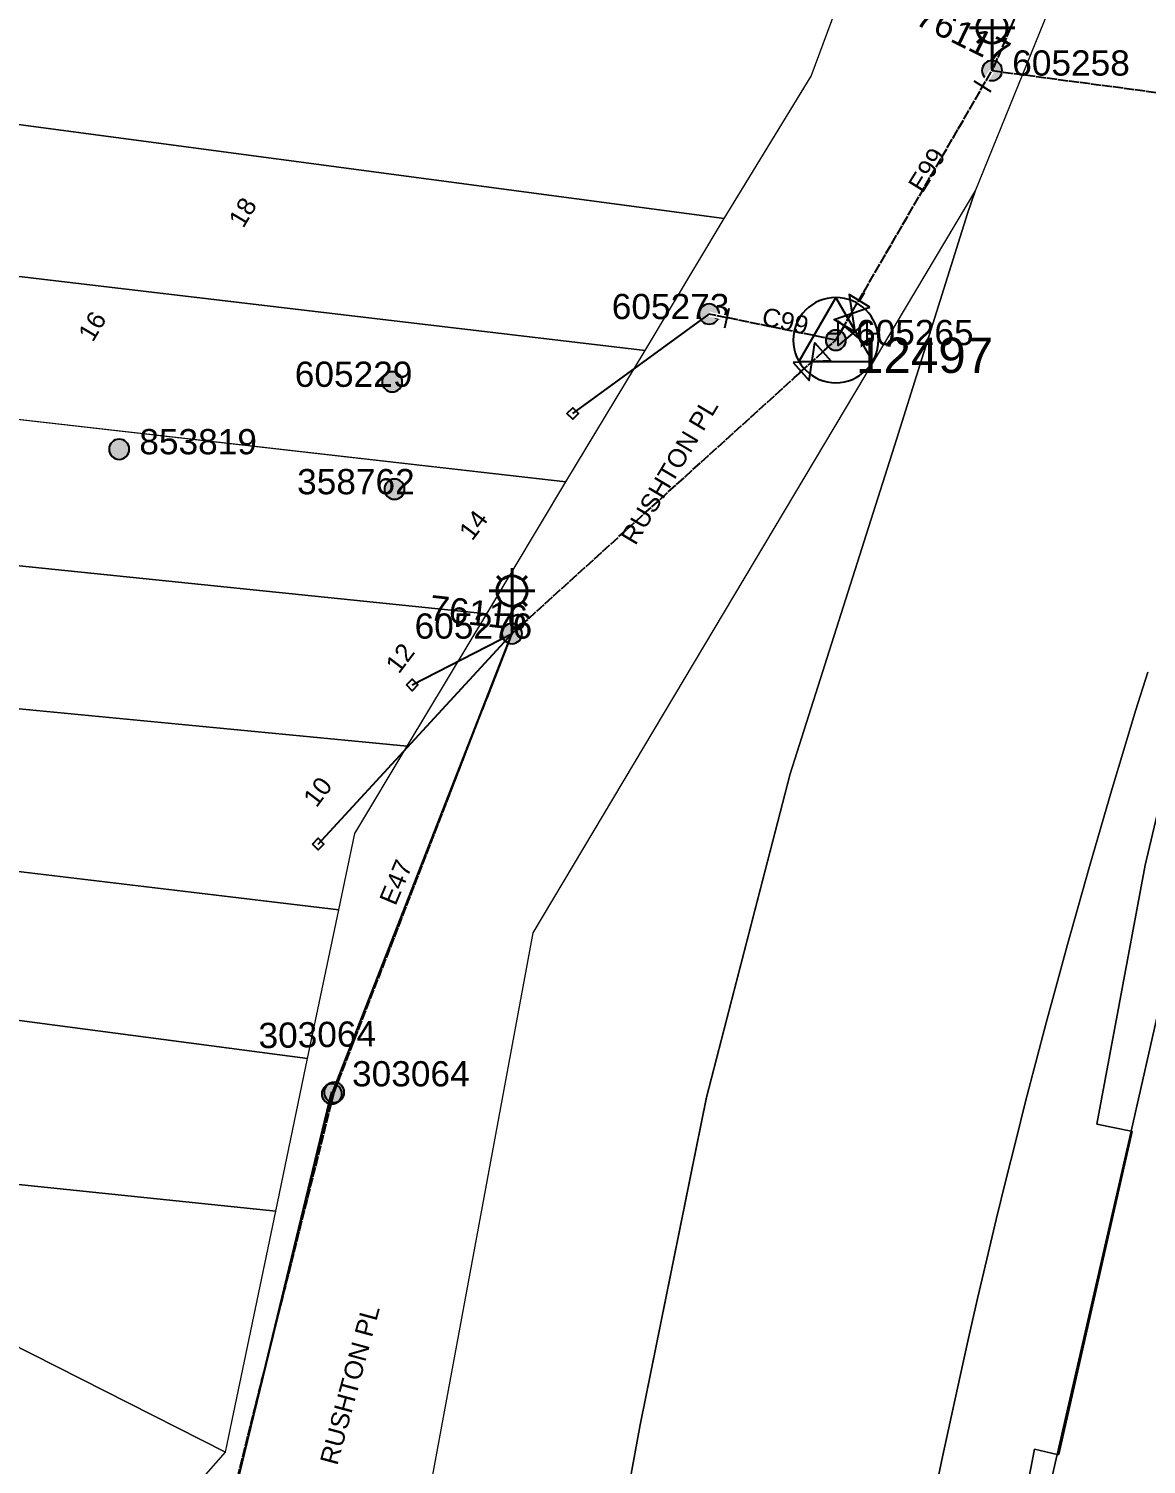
# Model space of a CAD drawing. Header units: metres. Extents: x 305150 to 308746, y 6239745 to 6243198.
# Drawn here: x 306956.8 to 307067.5, y 6241386.3 to 6241528.5 of the extents above; entities that cross this region are included whole.
import ezdxf
from ezdxf.enums import TextEntityAlignment as Align

# ---------------------------------------------------------------- set-up
doc = ezdxf.new("R2010")
doc.units = ezdxf.units.M
doc.linetypes.add('Cable Exist OH', pattern=[1, 1, 0])
doc.layers.get('0').update_dxf_attribs({"color": 6})
doc.layers.add('Cadastre Land Parcels_SP_EXT', color=9, linetype='Continuous', lineweight=5)
doc.layers.add('Cadastre Roads_SP_EXT', color=9, linetype='Continuous', lineweight=5)
for name, color, linetype in [('Equip_LV_EXT', 7, 'Continuous'), ('Equip_SP_SL_EXT', 7, 'Continuous'), ('Mains_HV_EXT', 7, 'Continuous'), ('Mains_LV_EXT', 7, 'Continuous'), ('Mains_LV_SL_EXT', 7, 'Continuous'), ('OH_Details_SP_MISC', 7, 'Continuous'), ('Services_SP_EXT', 7, 'Continuous'), ('Sub_SP_TR_HV_LV_EXT', 7, 'Continuous'), ('SupportsOH_SP_TR_HV_LV_SL_EXT', 7, 'Continuous')]:
    doc.layers.add(name, color=color, linetype=linetype)
doc.layers.get('0').freeze()
doc.styles.add('iecARIAL', font='arial.ttf', dxfattribs={"height": 2})
doc.styles.add('POLE_LABEL', font='arial.ttf')
doc.styles.get("Standard").update_dxf_attribs({"font": 'arial.ttf'})

# ---------------------------------------------------------------- blocks, each defined once
blk = doc.blocks.new('SUB_POLE_EXT')
blk.add_wipeout([(0, 4.22), (0.42, 4.2), (0.83, 4.14), (1.21, 4.05), (1.62, 3.9), (1.99, 3.72), (2.35, 3.51), (2.68, 3.26), (2.99, 2.99), (3.28, 2.66), (3.52, 2.34), (3.76, 1.92), (3.9, 1.62), (4.04, 1.23), (4.18, 0.63), (4.22, 0), (4.18, -0.61), (4.06, -1.15), (3.9, -1.62), (3.58, -2.24), (3.22, -2.73), (2.97, -3.01), (2.68, -3.26), (2.36, -3.5), (2, -3.72), (1.64, -3.89), (1.25, -4.03), (0.82, -4.14), (0.42, -4.2), (0, -4.22), (-0.41, -4.2), (-0.8, -4.15), (-1.21, -4.05), (-1.62, -3.9), (-1.99, -3.73), (-2.35, -3.51), (-2.68, -3.26), (-2.96, -3.02), (-3.23, -2.72), (-3.51, -2.35), (-3.71, -2.01), (-3.91, -1.6), (-4.05, -1.21), (-4.16, -0.76), (-4.22, -0.14), (-4.21, 0.39), (-4.14, 0.83), (-4.03, 1.27), (-3.9, 1.63), (-3.71, 2.02), (-3.5, 2.37), (-3.28, 2.67), (-2.99, 2.99), (-2.68, 3.27), (-2.33, 3.52), (-1.98, 3.73), (-1.63, 3.9), (-1.2, 4.05), (-0.78, 4.15), (-0.4, 4.21)])
blk.add_line((2.16, 0.48), (2.16, 0.48, 0))
blk.add_lwpolyline([(-4.22, 0, 1), (4.22, 0, 1)], format="xyb", close=True)
blk.add_lwpolyline([(2.14, 0.52), (0, 4.22), (-3.66, -2.11), (3.66, -2.11)], close=True)
for tag, height, flags, p in [('ASSET_NUM', 3.5, 8, (2, 2)), ('STREET_CODE', 0.2, 9, (1.5, 0)), ('CONSTRUCTED_VOLTAGE', 0.2, 9, (1.5, -0.2)), ('OPERATING_VOLTAGE', 0.2, 9, (1.5, -0.6)), ('OPERATED_BY', 0.2, 9, (1.5, -0.8)), ('ORIENTATION', 0.2, 9, (1.5, -1.2)), ('OWNED_BY', 0.2, 9, (1.5, -1.4)), ('NO_PHASES', 0.2, 9, (1.5, -0.4)), ('MAINTAINED_BY', 0.2, 9, (1.5, -1)), ('SECONDARY_VOLTAGE', 0.2, 9, (1.5, -1.6)), ('STATE', 0.2, 9, (1.5, -1.8)), ('SUBSTATION_TYPE', 0.2, 9, (1.5, -2)), ('STREETNAME', 0.2, 9, (1.5, -2.8)), ('USAGE', 0.2, 9, (1.5, -2.2)), ('LEGEND', 0.2, 9, (1.5, -2.4)), ('LOCATION', 0.2, 9, (1.5, -2.6)), ('SUBURB', 0.2, 9, (1.5, -3)), ('Z', 0.2, 1, (1.5, -3.4)), ('NOTES', 0.2, 9, (1.5, -3.2))]:
    blk.add_attdef(tag, text='', height=height, dxfattribs=dict(flags=flags)).set_placement(p, align=Align.MIDDLE_LEFT)
blk = doc.blocks.new('LV_OH_LINKS_DISTFUSE_EXT')
for p, q in [((0, 0), (0.96, 0)), ((3.84, 0), (4.8, 0))]:
    blk.add_line(p, q)
blk.add_lwpolyline([(3.84, -1.2), (3.84, 1.2), (0.96, -1.2), (0.96, 1.2)], close=True)
at = {"flags": 9}
for tag, p in [('ACTUAL_STATUS', (0, 0)), ('CONSTRUCTED_VOLTAGE', (0, -0.2)), ('OPERATING_VOLTAGE', (0, -0.6)), ('ORIENTATION', (0, -0.8)), ('OWNED_BY', (0, -1)), ('STATE', (0, -1.2)), ('SWITCH_TYPE', (0, -1.4)), ('NO_PHASES', (0, -0.4)), ('USAGE', (0, -1.6)), ('NOTES', (0, -1.8))]:
    blk.add_attdef(tag, text='', height=0.2, dxfattribs=at).set_placement(p, align=Align.MIDDLE_LEFT)
at = {"flags": 1}
blk.add_attdef('Z', (0, 0), '', height=0.2, dxfattribs=at)
blk = doc.blocks.new('SL_LANTERN_EXT')
at = {"lineweight": 40}
for p, q in [((0, 1.97), (0, 6.47)), ((-1.46, 5.68), (-1.06, 5.28)), ((1.46, 5.68), (1.06, 5.28)), ((-2.25, 4.22), (2.25, 4.22)), ((-1.46, 2.76), (-1.06, 3.16)), ((1.46, 2.76), (1.06, 3.16)), ((0, 0), (0, 2.72))]:
    blk.add_line(p, q, dxfattribs=at)
blk.add_circle((0, 4.22), 1.5, dxfattribs=at)
at = {"style": 'iecARIAL', "flags": 8}
blk.add_attdef('ASSET_NUM', (1.5, 1.5), '', height=2.5, dxfattribs=at)
for tag, p, height, flags in [('CONSTRUCTED_VOLTAGE', (0.98, -0.65), 0.2, 9), ('CONTROL_TYPE', (0.98, -0.85), 0.2, 9), ('LANTERN_PURPOSE', (0.98, -1.05), 0.2, 9), ('LANTERN_TYPE', (0.98, -1.25), 0.2, 9), ('NO_PHASES', (0.98, -1.45), 0.2, 9), ('LNUMBER', (2.18, -3.25), 2.5, 8), ('OPERATING_VOLTAGE', (0.98, -1.65), 0.2, 9), ('ORIENTATION', (0.98, -1.85), 0.2, 9), ('OWNED_BY', (0.98, -2.05), 0.2, 9), ('STATE', (0.98, -2.25), 0.2, 9), ('USAGE', (0.98, -2.45), 0.2, 9), ('CEXIST', (0.98, -2.65), 0.2, 9), ('CNEW', (0.98, -2.85), 0.2, 9), ('CNUMBER', (0.98, -3.05), 0.2, 9), ('CREMOVE', (0.98, -3.25), 0.2, 9), ('CREPLACE', (0.98, -3.45), 0.2, 9), ('LKINGHEIGHT', (0.98, -3.65), 0.2, 9), ('LBRACKET', (0.98, -3.85), 0.2, 9), ('LBRACKETVOCAB', (0.98, -4.05), 0.2, 9), ('LCATEGORY', (0.98, -4.25), 0.2, 9), ('LCHARGE1', (0.98, -4.45), 0.2, 9), ('LCHARGE1PERCENT', (0.98, -4.65), 0.2, 9), ('LCHARGE2', (0.98, -4.85), 0.2, 9), ('LCHARGE2PERCENT', (0.98, -5.05), 0.2, 9), ('LCHARGE3', (0.98, -5.25), 0.2, 9), ('LCHARGE3PERCENT', (0.98, -5.45), 0.2, 9), ('LEXIST', (0.98, -5.65), 0.2, 9), ('LLAMP', (0.98, -5.85), 0.2, 9), ('LLAMPVOCAB', (0.98, -6.05), 0.2, 9), ('LMAST', (0.98, -6.25), 0.2, 9), ('LMASTVOCAB', (0.98, -6.45), 0.2, 9), ('LNEW', (0.98, -6.65), 0.2, 9), ('LANTNUMBER', (0.98, -6.85), 0.2, 9), ('LOUTREACH', (0.98, -7.25), 0.2, 9), ('LOUTREACHVOCAB', (0.98, -7.45), 0.2, 9), ('LRATECODE', (0.98, -7.65), 0.2, 9), ('LREMOVE', (0.98, -7.85), 0.2, 9), ('LREPLACE', (0.98, -8.05), 0.2, 9), ('LTYPE', (0.98, -8.25), 0.2, 9), ('LTYPEVOCAB', (0.98, -8.45), 0.2, 9), ('LEGEND', (0.98, -8.65), 0.2, 9), ('STREETNAME', (0.98, -9.25), 0.2, 9), ('SUBURB', (0.98, -9.45), 0.2, 1), ('LOCATION', (0.98, -8.85), 0.2, 9), ('NOTES', (0.98, -9.05), 0.2, 9)]:
    blk.add_attdef(tag, p, '', height=height, dxfattribs=dict(flags=flags))
blk = doc.blocks.new('CCP_EXT')
at = {"flags": 9}
for tag, p in [('LEGEND', (0, -1.4)), ('STATE', (0, -1.8)), ('LIFE_SUPPORT', (0, -1.6)), ('NOTES', (0, -2))]:
    blk.add_attdef(tag, text='', height=0.2, dxfattribs=at).set_placement(p, align=Align.MIDDLE_LEFT)
blk.add_wipeout([(0, 0.57), (0.57, 0), (0, -0.57), (-0.57, 0)])
blk.add_lwpolyline([(-0.57, 0), (0, 0.57), (0.57, 0), (0, -0.57), (-0.57, 0)])
at = {"flags": 1}
blk.add_attdef('Z', (0, 0), '', height=0.2, dxfattribs=at)
at = {"flags": 9}
for tag, p in [('CCP_TYPE', (0, 0)), ('CONSTRUCTED_VOLTAGE', (0, -0.2)), ('OPERATING_VOLTAGE', (0, -0.6)), ('ORIENTATION', (0, -0.8)), ('OWNED_BY', (0, -1)), ('NO_PHASES', (0, -0.4)), ('USAGE', (0, -1.2))]:
    blk.add_attdef(tag, text='', height=0.2, dxfattribs=at).set_placement(p, align=Align.MIDDLE_LEFT)
blk = doc.blocks.new('POLE_EXT')
blk.add_hatch(color=256).paths.add_polyline_path([(-1, 0, 1), (1, 0, 1)])
blk.add_lwpolyline([(-1, 0, 1), (1, 0, 1)], format="xyb", close=True)
for tag, height, flags, p in [('pNumber', 2.5, 8, (-17.84, 2.07)), ('OWNED_BY', 0.2, 9, (1.35, -0.4)), ('SPECIAL_USE', 0.2, 9, (1.35, -0.8)), ('STATE', 0.2, 9, (1.35, -1)), ('cLV', 0.2, 9, (1.35, -1.4)), ('PARENT', 0.2, 9, (1.35, -0.6)), ('USAGE', 0.2, 9, (1.35, -1.2)), ('hDepth', 0.2, 9, (1.35, -1.6)), ('hDia', 0.2, 9, (1.35, -1.8)), ('cHV', 0.2, 9, (1.35, -2)), ('LBRACKET', 0.2, 9, (1.35, -2.2)), ('LExisting', 0.2, 9, (1.35, -2.4)), ('LANTNUMBER', 0.2, 9, (1.35, -2.6)), ('LOther', 0.2, 9, (1.35, -2.8)), ('cLinedev', 0.2, 9, (1.35, -3.4)), ('pExisting', 0.2, 9, (1.35, -3.8)), ('LRemove', 0.2, 9, (1.35, -3)), ('LEGEND', 0.2, 9, (1.35, -3.2)), ('LOCATION', 0.2, 9, (1.35, -3.6)), ('PFNUMBER', 0.2, 9, (1.35, -4)), ('NEWPFNUMBER', 0.2, 9, (1.35, -4.2)), ('pFooting', 0.2, 9, (1.35, -4.4)), ('pNew', 0.2, 9, (1.35, -4.6)), ('pRelocate', 0.2, 9, (1.35, -5)), ('pRemove', 0.2, 9, (1.35, -5.2)), ('pReplace', 0.2, 9, (1.35, -5.4)), ('pStay', 0.2, 9, (1.35, -5.6)), ('pType', 0.2, 9, (1.35, -5.8)), ('cspan', 0.2, 9, (1.35, -6)), ('STREETNAME', 0.2, 9, (1.35, -6.2)), ('SUBURB', 0.2, 9, (1.35, -6.4)), ('OPERATED_BY', 0.2, 9, (1.36, -7.01)), ('NOTES', 0.2, 9, (1.35, -6.6)), ('MAINTAINED_BY', 0.2, 9, (1.36, -6.81))]:
    blk.add_attdef(tag, text='', height=height, dxfattribs=dict(flags=flags)).set_placement(p, align=Align.MIDDLE_LEFT)
at = {"style": 'POLE_LABEL'}
for tag, height, flags, p in [('ASSET_NUM', 2.5, 8, (2, 2)), ('STRUCTURE_PLANT_NUMBER', 0.2, 9, (1.35, 0.03)), ('STREET_CODE', 0.2, 9, (1.35, -0.2))]:
    blk.add_attdef(tag, text='', height=height, dxfattribs=dict(at, flags=flags)).set_placement(p, align=Align.MIDDLE_LEFT)
at = {"flags": 1}
blk.add_attdef('Z', (1.35, -7.33), '', height=0.2, dxfattribs=at)
blk = doc.blocks.new('End Shackle_EXT')
at = {"flags": 9}
for tag, p in [('STATE', (0, -1.2)), ('USAGE', (0, -1.4)), ('NOTES', (0, -1.6))]:
    blk.add_attdef(tag, text='', height=0.2, dxfattribs=at).set_placement(p, align=Align.MIDDLE_LEFT)
blk.add_wipeout([(0, 0.25), (1.81, 0.25), (1.82, -0.25), (0, -0.25)])
blk.add_line((1.81, -1), (1.81, 1))
at = {"flags": 1}
blk.add_attdef('Z', (0, 0), '', height=0.2, dxfattribs=at)
at = {"flags": 9}
for tag, p in [('CONNECTOR_TYPE', (0, 0)), ('CONSTRUCTED_VOLTAGE', (0, -0.2)), ('OPERATING_VOLTAGE', (0, -0.6)), ('ORIENTATION', (0, -0.8)), ('OWNED_BY', (0, -1)), ('NO_PHASES', (0, -0.4))]:
    blk.add_attdef(tag, text='', height=0.2, dxfattribs=at).set_placement(p, align=Align.MIDDLE_LEFT)

msp = doc.modelspace()

# ---------------------------------------------------------------- linework, layer by layer
at = {"layer": 'Cadastre Land Parcels_SP_EXT', "linetype": 'Continuous'}
for points in [[(306963.36, 6241576.82), (306960.37, 6241577.16), (306950.75, 6241553.28), (306941.29, 6241530.73), (306937.38, 6241521.45), (307025.72, 6241509.69), (307034.34, 6241523.79), (307041.68, 6241543.57), (306989.67, 6241550.55), (306954.69, 6241555.25), (306963.36, 6241576.82)], [(307025.72, 6241509.69), (306937.38, 6241521.45), (306931.24, 6241506.88), (307017.87, 6241496.63), (307025.72, 6241509.69)], [(307017.87, 6241496.63), (306931.24, 6241506.88), (306931.09, 6241506.52), (306925.52, 6241493.26), (307010.04, 6241483.61), (307017.87, 6241496.63)], [(307010.04, 6241483.61), (306954.58, 6241489.94), (306952.5, 6241475.65), (306953.29, 6241475.57), (307002.19, 6241470.56), (307010.04, 6241483.61)], [(307002.19, 6241470.56), (306953.29, 6241475.57), (306952.05, 6241461.51), (306994.3, 6241457.44), (307002.19, 6241470.56)], [(306989.1, 6241448.78), (306994.3, 6241457.44), (306952.72, 6241461.44), (306950.5, 6241445.66), (306987.52, 6241441.24), (306989.1, 6241448.78)], [(306987.52, 6241441.24), (306907.66, 6241450.77), (306902.17, 6241437.5), (306902.28, 6241437.34), (306984.44, 6241426.49), (306987.52, 6241441.24)], [(306984.44, 6241426.49), (306902.28, 6241437.34), (306916.24, 6241418.1), (306981.28, 6241411.37), (306984.44, 6241426.49)], [(307162.28, 6241390.23), (307163.02, 6241398.33), (307164.49, 6241406.08), (307069.89, 6241436.2), (307066.03, 6241419.29), (307066.13, 6241419.27), (307058.87, 6241387.26), (307058.71, 6241387.29), (307051.69, 6241356.61), (307051.06, 6241350.69), (307051.92, 6241349.42), (307059.89, 6241384.78), (307154.46, 6241355.27), (307154.87, 6241355.73), (307157.8, 6241360.81), (307159.47, 6241368.56), (307162.28, 6241390.23)], [(306981.28, 6241411.37), (306916.24, 6241418.1), (306916.46, 6241417.81), (306976.29, 6241387.52), (306976.62, 6241389.09), (306981.28, 6241411.37)], [(307066.13, 6241419.27), (307066.03, 6241419.29), (307058.71, 6241387.29), (307058.87, 6241387.26), (307066.13, 6241419.27)], [(306976.29, 6241387.52), (306916.46, 6241417.81), (306950.34, 6241371.12), (306970.3, 6241380.66), (306976.29, 6241387.52)], [(307058.71, 6241387.29), (307056.48, 6241387.79), (307050.5, 6241356.95), (307051.69, 6241356.61), (307058.71, 6241387.29)]]:
    msp.add_lwpolyline(points, close=True, dxfattribs=at)
for points in [[(307050.5, 6241356.95), (307056.48, 6241387.79), (307058.71, 6241387.29), (307066.03, 6241419.29), (307066.03, 6241419.29), (307062.64, 6241420.01), (307067.44, 6241445.64), (307078.37, 6241491.81)], [(307078.37, 6241491.81), (307067.44, 6241445.64), (307062.64, 6241420.01), (307066.03, 6241419.29), (307069.89, 6241436.2)], [(307046.53, 6241383.1), (307047.36, 6241387.04), (307048.2, 6241390.97), (307049.06, 6241394.89), (307049.94, 6241398.81), (307050.83, 6241402.73), (307051.75, 6241406.64), (307052.68, 6241410.55), (307053.64, 6241414.46), (307054.61, 6241418.36), (307055.59, 6241422.25), (307056.6, 6241426.14), (307057.63, 6241430.03), (307058.67, 6241433.91), (307058.97, 6241434.98), (307059.74, 6241437.78), (307060.82, 6241441.65), (307061.91, 6241445.52), (307063.03, 6241449.38), (307064.17, 6241453.24), (307065.32, 6241457.08), (307066.49, 6241460.93), (307067.68, 6241464.77)], [(307067.68, 6241464.77), (307066.49, 6241460.93), (307065.32, 6241457.08), (307064.17, 6241453.24), (307063.03, 6241449.38), (307061.91, 6241445.52), (307060.82, 6241441.65), (307059.74, 6241437.78), (307058.97, 6241434.98), (307058.67, 6241433.91), (307057.63, 6241430.03), (307056.6, 6241426.14), (307055.59, 6241422.25), (307054.61, 6241418.36), (307053.64, 6241414.46), (307052.68, 6241410.55), (307051.75, 6241406.64), (307050.83, 6241402.73), (307049.94, 6241398.81), (307049.06, 6241394.89), (307048.2, 6241390.97), (307047.36, 6241387.04), (307046.53, 6241383.1)]]:
    msp.add_lwpolyline(points, dxfattribs=at)
at = {"layer": 'Mains_LV_EXT', "linetype": 'Cable Exist OH'}
msp.add_lwpolyline([(306975.6, 6241377.44), (306987.07, 6241423.15)], dxfattribs=at)
at = {"layer": 'Mains_LV_SL_EXT', "color": 7, "linetype": 'Continuous', "flags": 128}
msp.add_lwpolyline([(306986.82, 6241423.21), (306975.82, 6241377.66), (306931.96, 6241334.3), (306924.1, 6241296.21)], dxfattribs=at)

# ---------------------------------------------------------------- block references
at = {"layer": 'Equip_SP_SL_EXT'}
ref = msp.add_blockref('SL_LANTERN_EXT', (307052.26, 6241524.36), dxfattribs=at)
ref.add_attrib('ASSET_NUM', '76117', dxfattribs={"layer": '0', "height": 2.5, "rotation": 333.8802, "style": 'iecARIAL'}).set_placement((307053.76, 6241525.86), align=Align.MIDDLE_RIGHT)
ref = msp.add_blockref('SL_LANTERN_EXT', (307004.69, 6241468.59), dxfattribs=at)
ref.add_attrib('ASSET_NUM', '76116', dxfattribs={"layer": '0', "height": 2.5, "rotation": 353.5584, "style": 'iecARIAL'}).set_placement((307006.19, 6241470.09), align=Align.MIDDLE_RIGHT)
at = {"layer": 'Sub_SP_TR_HV_LV_EXT'}
ref = msp.add_blockref('SUB_POLE_EXT', (307036.78, 6241497.66), dxfattribs=at)
ref.add_attrib('ASSET_NUM', '12497', dxfattribs={"layer": '0', "height": 3.5}).set_placement((307038.78, 6241497.91), align=Align.TOP_LEFT)
at = {"layer": 'SupportsOH_SP_TR_HV_LV_SL_EXT'}
ref = msp.add_blockref('POLE_EXT', (307052.26, 6241524.36), dxfattribs=at)
ref.add_attrib('ASSET_NUM', '605258', dxfattribs={"layer": '0', "height": 2.5, "style": 'POLE_LABEL'}).set_placement((307054.26, 6241525.11), align=Align.MIDDLE_LEFT)
ref = msp.add_blockref('POLE_EXT', (307024.23, 6241500.24), dxfattribs=at)
ref.add_attrib('ASSET_NUM', '605273', dxfattribs={"layer": '0', "height": 2.5, "style": 'POLE_LABEL'}).set_placement((307026.23, 6241500.99), align=Align.MIDDLE_RIGHT)
ref = msp.add_blockref('POLE_EXT', (306992.82, 6241493.53), dxfattribs=at)
ref.add_attrib('ASSET_NUM', '605229', dxfattribs={"layer": '0', "height": 2.5, "style": 'POLE_LABEL'}).set_placement((306994.82, 6241494.28), align=Align.MIDDLE_RIGHT)
ref = msp.add_blockref('POLE_EXT', (306965.76, 6241486.85), dxfattribs=at)
ref.add_attrib('ASSET_NUM', '853819', dxfattribs={"layer": '0', "height": 2.5, "style": 'POLE_LABEL'}).set_placement((306967.76, 6241487.6), align=Align.MIDDLE_LEFT)
ref = msp.add_blockref('POLE_EXT', (306993.05, 6241482.89), dxfattribs=at)
ref.add_attrib('ASSET_NUM', '358762', dxfattribs={"layer": '0', "height": 2.5, "style": 'POLE_LABEL'}).set_placement((306995.05, 6241483.64), align=Align.MIDDLE_RIGHT)
ref = msp.add_blockref('POLE_EXT', (307004.69, 6241468.59), dxfattribs=at)
ref.add_attrib('ASSET_NUM', '605276', dxfattribs={"layer": '0', "height": 2.5, "style": 'POLE_LABEL'}).set_placement((307006.69, 6241469.34), align=Align.MIDDLE_RIGHT)
ref = msp.add_blockref('POLE_EXT', (306987.07, 6241423.15), dxfattribs=at)
ref.add_attrib('ASSET_NUM', '303064', dxfattribs={"layer": '0', "height": 2.5, "rotation": 1, "style": 'POLE_LABEL'}).set_placement((306991.22, 6241428.97), align=Align.MIDDLE_RIGHT)
ref = msp.add_blockref('POLE_EXT', (306986.84, 6241422.99), dxfattribs=at)
ref.add_attrib('ASSET_NUM', '303064', dxfattribs={"layer": '0', "height": 2.5, "style": 'POLE_LABEL'}).set_placement((306988.84, 6241424.99), align=Align.MIDDLE_LEFT)

# ---------------------------------------------------------------- texts
at = {"layer": 'Cadastre Land Parcels_SP_EXT'}
for s, rotation, p in [('18', 59.3355, (306978.06, 6241508.66)), ('16', 59.33, (306963.15, 6241497.38)), ('14', 52.9332, (307000.74, 6241477.69)), ('12', 52.9328, (306993.47, 6241464.51)), ('10', 53.0272, (306985.31, 6241451.27))]:
    msp.add_text(s, height=1.8, rotation=rotation, dxfattribs=at).set_placement(p)
at = {"layer": 'Cadastre Roads_SP_EXT'}
for rotation, p in [(59.2591, (307016.92, 6241477.24)), (74.8467, (306987.37, 6241386.12))]:
    msp.add_text('RUSHTON PL', height=1.8, rotation=rotation, dxfattribs=at).set_placement(p)
at = {"layer": 'Mains_LV_EXT'}
for s, rotation, p in [('E99', 58.2373, (307045.38, 6241512.15)), ('E47', 67.1074, (306993.14, 6241441.55))]:
    msp.add_text(s, height=1.8, rotation=rotation, dxfattribs=at).set_placement(p)

# ---------------------------------------------------------------- next in the draw order: linework, layer by layer
at = {"layer": 'Cadastre Land Parcels_SP_EXT', "linetype": 'Continuous'}
msp.add_lwpolyline([(307070.91, 6241562.45), (307050.63, 6241512.5), (307049.83, 6241510.19), (307042.78, 6241487.81), (307032.25, 6241454.69), (307023.98, 6241422.65), (307017.38, 6241390.23), (307011.21, 6241356.65)], dxfattribs=at)
msp.add_lwpolyline([(307011.21, 6241356.65), (307017.38, 6241390.23), (307023.98, 6241422.66), (307032.25, 6241454.69), (307042.78, 6241487.81), (307049.83, 6241510.19), (307050.63, 6241512.5), (307006.76, 6241438.95), (306992.3, 6241360.82), (307011.21, 6241356.65)], close=True, dxfattribs=at)

# ---------------------------------------------------------------- next in the draw order: block references
at = {"layer": 'Equip_LV_EXT'}
for p, rotation in [((307037.15, 6241498.26), 58.95177524881322), ((307036.2, 6241497.13), 222.0093834764339)]:
    msp.add_blockref('LV_OH_LINKS_DISTFUSE_EXT', p, dxfattribs=dict(at, rotation=rotation))
msp.add_blockref('LV_OH_LINKS_DISTFUSE_EXT', (307036.04, 6241498.33), dxfattribs=at)
at = {"layer": 'Services_SP_EXT'}
msp.add_blockref('CCP_EXT', (306985.49, 6241447.74), dxfattribs=at)
at = {"layer": 'SupportsOH_SP_TR_HV_LV_SL_EXT'}
ref = msp.add_blockref('POLE_EXT', (307036.78, 6241497.66), dxfattribs=at)
ref.add_attrib('ASSET_NUM', '605265', dxfattribs={"layer": '0', "height": 2.5, "style": 'POLE_LABEL'}).set_placement((307038.78, 6241498.41), align=Align.MIDDLE_LEFT)

# ---------------------------------------------------------------- next in the draw order: texts
at = {"layer": 'Mains_LV_EXT'}
msp.add_text('C99', height=1.8, rotation=347.2606, dxfattribs=at).set_placement((307029.33, 6241499.19))

# ---------------------------------------------------------------- next in the draw order: block references
at = {"layer": 'Mains_LV_EXT', "rotation": 238.1649812673243}
msp.add_blockref('End Shackle_EXT', (307052.26, 6241524.36), dxfattribs=at)
at = {"layer": 'Services_SP_EXT'}
for p in [(307010.71, 6241490.39), (306994.8, 6241463.5)]:
    msp.add_blockref('CCP_EXT', p, dxfattribs=at)

# ---------------------------------------------------------------- next in the draw order: linework, layer by layer
at = {"layer": 'Mains_HV_EXT', "linetype": 'Cable Exist OH'}
for points in [[(307078.43, 6241585.19), (307052.26, 6241524.36)], [(307036.78, 6241497.66), (307052.26, 6241524.36)], [(307052.26, 6241524.36), (307085.64, 6241519.92)]]:
    msp.add_lwpolyline(points, dxfattribs=at)
at = {"layer": 'Mains_LV_EXT', "linetype": 'Cable Exist OH'}
for points in [[(307036.78, 6241497.66), (307052.26, 6241524.36)], [(307004.69, 6241468.59), (307036.78, 6241497.66)], [(306987.07, 6241423.15), (307004.69, 6241468.59)]]:
    msp.add_lwpolyline(points, dxfattribs=at)
at = {"layer": 'OH_Details_SP_MISC', "color": 7, "linetype": 'Continuous', "flags": 128}
msp.add_lwpolyline([(306931.81, 6241334.61), (306975.72, 6241377.25), (306986.85, 6241422.94), (307004.65, 6241468.48)], dxfattribs=at)
at = {"layer": 'Services_SP_EXT'}
for points in [[(307010.71, 6241490.39), (307024.23, 6241500.24)], [(306985.49, 6241447.74), (307004.69, 6241468.59)], [(306994.8, 6241463.5), (307004.69, 6241468.59)]]:
    msp.add_lwpolyline(points, dxfattribs=at)

# ---------------------------------------------------------------- next in the draw order: block references
at = {"layer": 'Mains_LV_EXT', "rotation": 347.2608745721976}
msp.add_blockref('End Shackle_EXT', (307024.23, 6241500.24), dxfattribs=at)

# ---------------------------------------------------------------- next in the draw order: linework, layer by layer
at = {"layer": 'Mains_LV_EXT', "linetype": 'Cable Exist OH'}
msp.add_lwpolyline([(307036.78, 6241497.66), (307024.23, 6241500.24)], dxfattribs=at)

doc.saveas('drawing.dxf')
